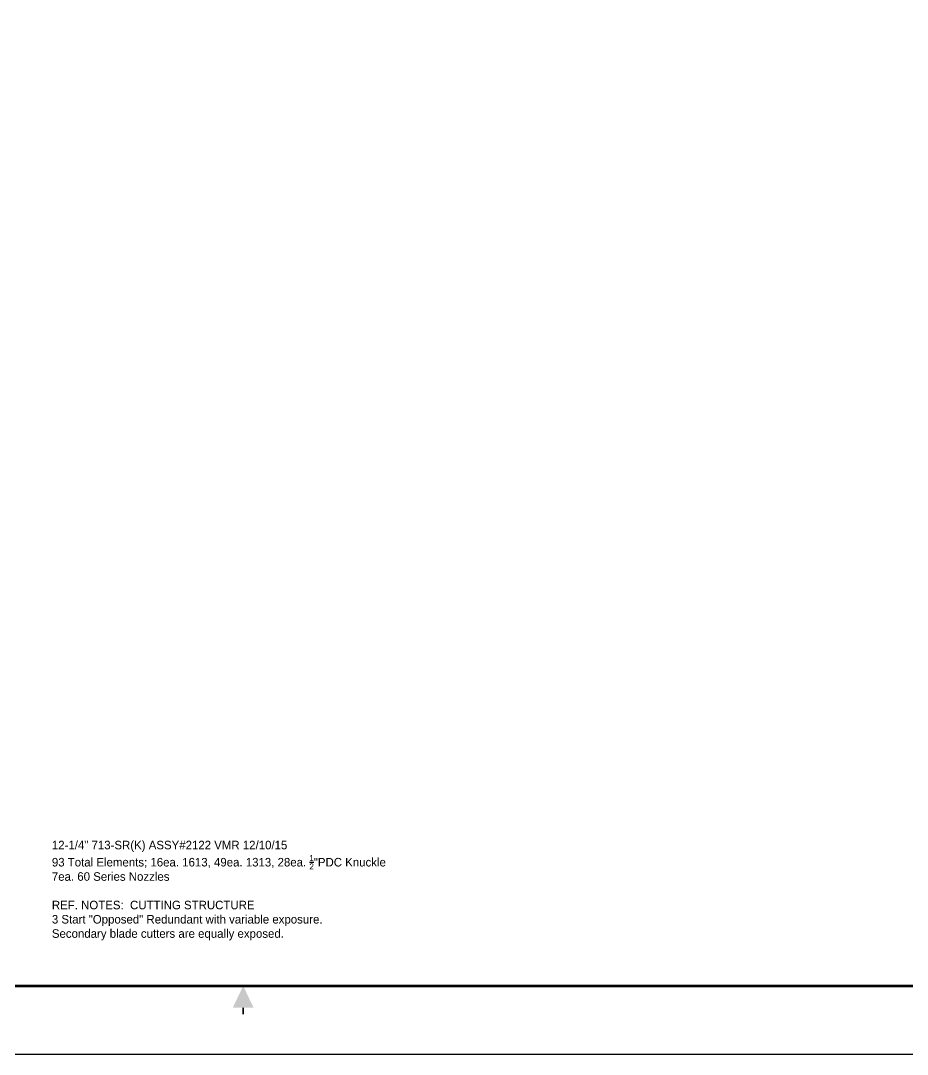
# Model space of a CAD drawing. Extents: x 34 to 204, y 6 to 38.
# Drawn here: x 82.56 to 92.28, y 10.99 to 22.32 of the extents above; entities that cross this region are included whole.
import ezdxf
from ezdxf.enums import TextEntityAlignment as Align

# ---------------------------------------------------------------- set-up
doc = ezdxf.new("R2010")
doc.units = 0
doc.header["$MEASUREMENT"] = 0
doc.layers.add('TEXT', color=3, linetype='CONTINUOUS')
doc.layers.add('Title Block', color=7, linetype='CONTINUOUS')
doc.styles.add('RomanD', font='romand.shx', dxfattribs={"width": 0.9})
doc.styles.add('RomanS', font='romans')

# ---------------------------------------------------------------- blocks, each defined once
blk = doc.blocks.new('COT_Dblock')
at = {"layer": 'Title Block', "color": 8}
blk.add_lwpolyline([(0, 0), (34, 0), (34, 22), (0, 22)], close=True, dxfattribs=at)
at = {"layer": 'Title Block', "const_width": 0.03}
blk.add_lwpolyline([(33.13, 21.25), (0.87, 21.25), (0.87, 0.75), (33.13, 0.75)], close=True, dxfattribs=at)
at = {"layer": 'Title Block', "const_width": 0.015}
blk.add_lwpolyline([(17, 0.438), (17, 0.513)], dxfattribs=at)
at = {"layer": 'Title Block'}
blk.add_solid([(16.887, 0.513), (17.113, 0.513), (17, 0.75)], dxfattribs=at)
at = {"layer": 'Title Block', "color": 1, "style": 'RomanS', "flags": 8}
for tag, p in [('FNAME', (0.62, 3.75)), ('REVDATE', (0.62, 2.25)), ('USER', (0.62, 0.75))]:
    blk.add_attdef(tag, text='', height=0.047, rotation=90, dxfattribs=at).set_placement(p, align=Align.BOTTOM_LEFT)
at = {"layer": 'Title Block', "color": 3, "style": 'RomanS', "flags": 8}
blk.add_attdef('DRAWN', text='', height=0.11, dxfattribs=at).set_placement((28.7, 1.984), align=Align.MIDDLE_CENTER)
for tag, p in [('DDATE', (28.356, 1.672)), ('CHECK', (28.356, 1.406)), ('MATRL', (28.356, 1.149)), ('PDATE', (28.356, 0.883)), ('SCALE', (29.896, 0.855)), ('SHEET', (32.005, 0.855))]:
    blk.add_attdef(tag, text='', height=0.094, dxfattribs=at).set_placement(p, align=Align.MIDDLE_LEFT)
at = {"layer": 'Title Block', "color": 3, "style": 'RomanD', "width": 0.9, "flags": 8}
for tag, height, p in [('TITL1', 0.125, (31.337, 1.684)), ('TITL2', 0.094, (31.337, 1.514)), ('TITL3', 0.094, (31.337, 1.374))]:
    blk.add_attdef(tag, text='', height=height, dxfattribs=at).set_placement(p, align=Align.MIDDLE_CENTER)
at = {"layer": 'Title Block', "color": 3, "style": 'RomanS', "flags": 8}
for tag, p in [('FSCM#', (30.337, 1.121)), ('DWG#', (31.81, 1.121)), ('REV#', (32.97, 1.121))]:
    blk.add_attdef(tag, text='', height=0.094, dxfattribs=at).set_placement(p, align=Align.TOP_CENTER)

msp = doc.modelspace()

# ---------------------------------------------------------------- block references
at = {"layer": 'Title Block'}
msp.add_blockref('COT_Dblock', (68, 10.98594), dxfattribs=at)

# ---------------------------------------------------------------- texts
at = {"layer": 'TEXT', "insert": (82.90288, 13.32733), "char_height": 0.09375, "width": 8.4192095, "attachment_point": 1}
msp.add_mtext('\\A1;12-1/4" 713-SR(K) ASSY#2122 VMR 12/10/15\\P93 Total Elements; 16ea. 1613, 49ea. 1313, 28ea. {\\H0.7x;\\S1/2;}"PDC Knuckle \\P7ea. 60 Series Nozzles\\P\\PREF. NOTES:  CUTTING STRUCTURE\\P3 Start "Opposed" Redundant with variable exposure.  \\PSecondary blade cutters are equally exposed.', dxfattribs=at)

doc.saveas('drawing.dxf')
